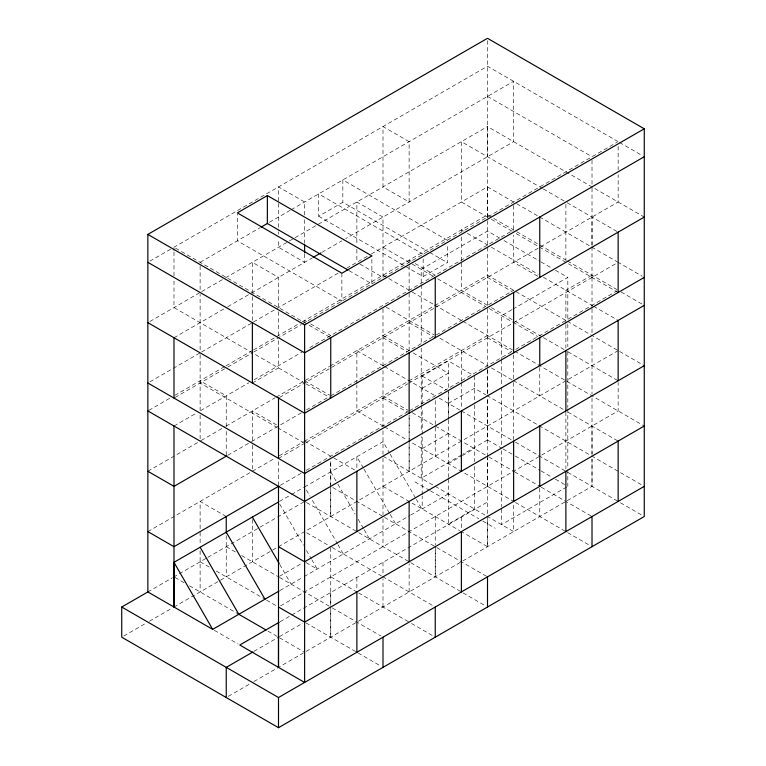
<?xml version="1.0" encoding="UTF-8"?>
<svg xmlns="http://www.w3.org/2000/svg" width="766" height="766" viewBox="0 0 766 766"><rect width="100%" height="100%" fill="white"/><g stroke="black" fill="none" stroke-linecap="round" stroke-linejoin="round"><path stroke-width="0.57" stroke-dasharray="3.83 2.87" d="M200.118 354.61L200.118 383L276.679 427.208M200.118 349.87L200.118 294.268M330.749 606.433L330.749 637.197L330.749 609.353M330.749 605.255L330.749 546.694M330.749 485.759L330.749 516.523L330.749 460.921L330.749 484.581M383 607.026L383 578.799M409.13 591.946L409.13 563.719M409.13 440.507L409.13 471.272L409.13 443.811M409.13 439.33L409.13 412.118M422.19 494.788L422.19 435.634M422.19 434.446L422.19 408.422M422.19 403.692L422.19 376.02L448.321 360.93L472.43 374.861M435.251 546.282L435.251 576.855L435.251 546.101M448.321 419.366L448.321 392.154M448.321 387.424L448.321 360.93M460.605 531.164L487.502 546.694L487.502 518.467M487.502 486.353L487.502 457.963M487.502 456.775L487.502 398.176L487.502 439.99L462.645 454.334M487.502 394.078L487.502 366.866M487.502 217.075L487.502 126.572L644.263 217.075M253.9 681.558L592.013 486.353L592.013 459.14M592.013 454.41L592.013 426.02M592.013 277.407L592.013 246.652M592.013 245.465L592.013 217.075M149.868 261.168L172.714 247.973M173.748 247.38L487.502 66.23L618.478 141.854M200.118 262.326L260.124 227.674M269.44 222.303L290.132 210.353M291.166 209.76L513.632 81.32L513.632 141.653L345.753 238.58M423.158 254.226L318.656 193.894L318.656 216.232L342.842 202.272L428.721 251.851M149.868 321.5L200.635 292.2M201.669 291.597L224.687 278.307M225.463 277.857L294.01 238.283M295.054 237.68L487.502 126.572M173.987 337.749L227.014 307.128M227.789 306.678L250.559 293.541M251.593 292.947L312.643 257.702M321.95 252.32L341.866 240.821M149.935 381.803L200.692 352.504M201.669 351.939L252.483 322.601M253.517 321.998L340.525 271.767M346.529 268.301L367.46 256.217M371.357 253.967L487.502 186.904L513.632 201.994M148.882 410.346L170.646 397.774M174.792 395.38L224.945 366.426M225.98 365.832L252.885 350.301M253.517 349.928L301.517 322.218M302.206 321.825L487.502 214.844L513.632 229.924L307.98 348.654M174.993 397.506L226.755 367.613M227.789 367.019L252.627 352.686M253.661 352.082L301.258 324.602M302.292 324.008L617.137 142.237M318.656 216.232L423.158 276.574L447.344 262.604L447.344 243.789M173.987 426.02L196.527 413.008M200.625 410.633L249.007 382.703M254.178 379.716L301.775 352.236M252.368 383L278.498 367.91L278.498 339.52M147.857 471.272L200.635 440.804M201.152 440.507L224.945 426.767M225.98 426.164L275.128 397.793M276.162 397.19L329.457 366.426M329.974 366.129L433.719 306.237M434.734 305.644L487.502 275.176L566.4 320.724M279.494 397.506L618.143 201.994L618.143 174.782M227.789 455.291L251.076 441.848M251.593 441.551L301.775 412.577M306.429 409.887L329.715 396.443M330.749 395.85L434.217 336.111M436.275 334.924L513.632 290.266M511.889 309.703L501.538 315.678L501.538 358.66M512.933 309.1L567.817 277.407L567.817 319.202M147.857 531.604L275.128 458.125M279.274 455.741L303.585 441.704M304.102 441.398L408.096 381.363M408.872 380.913L487.502 335.518M278.498 458.422L305.395 442.892M306.429 442.288L407.838 383.747M408.872 383.153L512.339 323.415M513.373 322.812L617.099 262.93M422.19 388.305L448.321 373.224L412.223 352.389M301.038 473.34L278.498 486.353L278.498 460.328M306.161 470.381L408.355 411.38M409.389 410.787L513.632 350.598M515.7 349.401L617.099 290.86M448.321 403.395L474.441 388.305L485.788 394.854M279.494 501.414L290.553 495.037M291.559 494.453L303.614 487.492M304.619 486.917L383 441.666L389.549 453.003M147.857 591.946L172.455 577.746M173.48 577.152L207.356 557.591M207.797 557.342L304.619 501.443L410.423 562.522M422.19 448.646L448.321 433.566M123.786 636.01L145.301 623.591M149.399 621.226L171.938 608.214M173.987 607.026L618.143 350.598M461.611 454.937L421.223 478.252L421.223 436.467M448.321 463.727L461.381 456.191M462.386 455.607L474.441 448.646M279.523 576.271L302.292 563.115M280.021 590.5L303.135 577.162M304.14 576.578L409.647 515.662M410.653 515.087L421.702 508.701L416.35 499.422M448.321 493.898L422.19 508.978L422.19 495.966M280.548 605.849L618.143 410.93L618.143 382.54M280.174 621.695L487.502 501.998M253.9 651.397L279.015 636.9M279.523 636.603L302.809 623.16M566.783 486.956L501.538 524.624L501.538 507.906M228.287 696.351L250.042 683.789M619.512 142.447L642.253 155.575M487.502 96.401L592.013 156.733M542.347 188.398L461.381 141.653L461.381 201.994L490.355 218.722M543.381 189.001L566.141 202.138M567.175 202.741L618.143 232.155M516.648 203.727L538.757 216.491M539.503 216.922L617.099 261.733M617.626 262.029L642.253 276.248M516.734 231.715L566.4 260.392M567.434 260.986L617.099 289.663M621.149 291.999L644.263 305.347M491.389 219.315L512.339 231.409M516.217 233.649L618.143 292.497M499.863 238.178L487.502 231.045L421.223 269.306L421.223 283.64M503.98 240.553L540.02 261.359M541.045 261.953L551.348 267.899M555.465 270.274L567.817 277.407M463.449 231.121L461.381 229.924L461.381 232.29M467.413 233.41L487.502 245.005M491.389 247.246L538.211 274.285M543.381 277.263L592.52 305.644M593.545 306.228L618.143 320.427M537.751 276.248L513.632 262.326L513.632 235.114M447.344 240.256L342.842 179.924L342.842 202.272M567.434 321.327L644.263 365.679M487.502 277.407L511.621 291.339M429.755 252.454L447.344 262.604M411.141 261.254L409.13 260.095L409.13 264.825M415.153 263.571L435.251 275.176M487.502 305.347L461.381 290.266L461.381 261.867M491.389 307.587L514.407 320.877M515.183 321.327L542.347 337.011M543.381 337.605L565.883 350.598M567.932 351.785L618.143 380.769M383 247.246L409.13 262.326M412.137 264.069L434.245 276.832M437.664 278.805L485.098 306.189M489.225 308.574L512.626 322.084M512.942 322.266L537.751 336.59M383 275.176L409.13 290.257M412.232 292.057L433.958 304.6M434.561 304.945L462.415 321.021M462.932 321.327L512.626 350.014M514.666 351.192L644.263 426.02M359.886 264.069L383 277.407L383 217.075L356.87 201.994L356.87 244.584M487.502 337.749L511.621 351.671M349.105 270.695L371.874 283.832L371.874 255.901M386.102 307.137L434.245 334.934M439.914 338.199L487.502 365.679M491.389 367.919L512.339 380.022M513.373 380.616L565.883 410.93M567.932 412.118L618.143 441.101M409.13 322.658L435.251 337.749M383 335.518L409.13 350.598M486.822 395.457L590.979 455.588M591.496 455.885L642.214 485.175M383 337.749L407.119 351.671M422.19 376.02L446.31 389.942M306.63 321.586L304.619 320.427L304.619 322.792M310.651 323.913L330.749 335.518M383.412 365.918L356.87 350.598L356.87 383.728M384.427 366.502L435.251 395.85M439.272 398.167L459.657 409.944M461.381 410.94L513.632 441.101M515.441 442.145L565.883 471.272M567.692 472.316L618.143 501.443M620.47 502.783L642.195 515.327M329.744 337.164L173.987 247.246L173.987 250.788M487.502 439.99L501.922 448.311M502.956 448.905L514.273 455.444M515.307 456.038L540.02 470.305M541.045 470.899L551.348 476.845M555.465 479.219L566.792 485.759M383 395.85L408.125 410.356M412.223 412.721L488.019 456.488M488.88 456.976L514.407 471.722M514.637 471.846L540.279 486.659M541.313 487.253L592.013 516.523M383 398.081L407.119 412.003M304.619 380.769L329.744 395.266M383.412 426.25L356.87 410.93L356.87 384.905M384.427 426.844L406.88 439.808M514.407 501.893L409.13 441.101L409.13 415.076M515.441 502.486L589.964 545.507M305.136 383.297L173.987 307.578L173.987 279.188M306.161 383.89L329.744 397.506M383 456.191L485.788 515.528M486.822 516.131L513.632 531.604L513.632 503.214M414.933 481.891L429.353 490.211M430.377 490.805L478.769 518.745M482.886 521.119L495.248 528.253M276.488 424.862L252.368 410.93L252.368 444.06M304.619 441.101L330.749 456.191M333.765 457.924L356.87 471.272M383 486.353L459.657 530.618M277.713 427.801L303.585 442.738M332.798 487.54L383.517 516.82M384.551 517.423L435.911 547.077M436.802 547.585L487.502 576.855M410.806 562.742L485.452 605.849M306.659 532.782L331.103 546.895M332.118 547.489L381.449 575.965M382.483 576.559L433.183 605.829M226.238 516.523L200.118 501.443L200.118 531.02M305.998 562.57L317.201 569.042L311.839 559.755M330.749 576.855L356.87 591.946M358.555 592.913L410.423 622.863M411.457 623.457L435.251 637.197M226.238 546.694L235.555 552.066M241.606 555.561L279.015 577.162M279.533 577.459L331.41 607.409M332.3 607.926L380.951 636.01M200.118 561.775L210.162 567.577M216.194 571.063L263.925 598.619M266.597 600.161L276.938 606.136M305.912 622.863L380.951 666.181M175.021 577.459L184.338 582.83M189.508 585.818L238.82 614.294M267.956 631.107L303.604 651.694M214.346 630.322L238.14 644.062M390.143 454.037L415.746 498.388M363.419 468.093L356.87 456.747L356.87 469.682M364.022 469.127L389.626 513.469M390.22 514.503L395.582 523.791M330.749 471.827L337.299 483.174M337.892 484.208L355.165 514.12M358.143 519.271L363.496 528.559M364.089 529.584L369.451 538.871M306.41 490.01L309.981 496.196M312.365 500.322L337.375 543.64M337.969 544.674L343.331 553.952M279.686 504.057L303.508 545.315M306.477 550.476L311.245 558.72M279.762 564.523L291.07 584.123M618.143 146.383L618.143 170.052M592.013 160.286L592.013 187.498M592.013 188.091L592.013 244.881M592.013 308.305L592.013 275.176L565.883 290.257L565.883 323.386M592.013 308.899L592.013 335.518M592.013 338.304L592.013 394.078M592.013 398.004L592.013 454.123M592.013 458.891L592.013 486.353M567.817 323.98L567.817 346.663M567.817 351.441L567.817 407.55M567.817 408.747L567.817 468.447M567.817 469.644L567.817 486.353M565.883 204.359L565.883 259.961M565.883 324.573L565.883 348.233M565.883 412.118L565.883 468.907M539.762 367.46L539.762 395.85M539.762 488.134L539.762 516.523M513.632 205.48L513.632 230.384M513.632 354.897L513.632 381.353M513.632 382.54L513.632 439.674M501.538 359.857L501.538 386.121M501.538 387.318L501.538 445.822M501.538 450.6L501.538 506.719M487.502 40.627L487.502 156.743M487.502 186.904L487.502 219.574M487.502 220.656L487.502 308.305M487.502 308.899L487.502 395.85M487.502 456.191L487.502 514.752M487.502 515.93L487.502 546.694M474.441 376.02L474.441 403.692M474.441 404.869L474.441 461.659M474.441 466.389L474.441 508.978L448.321 524.068L448.321 477.927M461.381 237.02L461.381 260.689M461.381 350.598L461.381 381.363M461.381 382.54L461.381 408.565M461.381 517.079L461.381 530.024M448.321 391.1L448.321 418.772M448.321 419.96L448.321 477.333M435.251 400.58L435.251 456.191M435.251 516.523L435.251 545.105M423.158 258.927L423.158 276.574M421.223 284.828L421.223 343.34M421.223 348.109L421.223 404.228M421.223 405.425L421.223 431.689M409.13 265.821L409.13 292.181M409.13 293.368L409.13 350.684M383 308.899L383 366.272M383 370.418L383 426.02M383 430.751L383 454.41M383 458.125L383 514.752M383 518.841L383 546.694M383 562.33L383 574.098M356.87 249.314L356.87 262.326M356.87 577.42L356.87 590.356M341.875 273.223L341.875 301.153L237.364 240.821L237.364 214.049M330.749 592.501L330.749 605.437M304.619 215.007L304.619 201.994L278.498 186.904L278.498 202.281M304.619 219.737L304.619 243.397M304.619 254.044L304.619 262.326L278.498 247.246L278.498 238.963M278.498 203.469L278.498 230.681M278.498 231.859L278.498 234.233M278.498 306.984L278.498 277.407L252.368 262.326L252.368 295.456M278.498 311.724L278.498 338.342M252.368 296.634L252.368 320.293M252.368 445.247L252.368 468.907M252.368 519.434L252.368 561.775M226.238 426.605L226.238 395.85L200.118 380.769L200.118 410.346M226.238 431.344L226.238 456.182M226.238 535.693L226.238 576.855M200.118 265.879L200.118 289.538M200.118 415.076L200.118 438.736M200.118 532.198L200.118 545.21M200.118 550.783L200.118 591.946M173.987 251.976L173.987 278.001M409.13 141.653L383 126.572L383 186.904L409.13 201.994L409.13 141.653"/><path stroke-width="1.15" d="M279.015 591.084L212.689 629.374L147.857 591.946L147.857 234.396L487.502 38.3L644.263 128.803L644.263 516.523L278.498 727.7L121.737 637.197L121.737 607.026L148.374 591.649M278.498 622.672L278.498 667.368L278.498 486.353M267.363 195.569L237.364 212.881L341.875 273.223L371.874 255.901L267.363 195.569L267.363 223.5L348.07 270.092M261.158 227.081L267.372 223.5M313.677 257.098L320.916 252.914M147.857 234.396L304.619 324.899L644.263 128.803M644.263 156.733L304.619 352.829L147.857 262.326M226.755 455.885L173.987 486.353L147.857 471.272M644.263 217.075L304.619 413.171L147.857 322.658M279.015 486.056L173.987 546.694L147.857 531.604M644.263 277.407L304.619 473.503L147.857 383M173.987 426.02L173.987 607.026L173.987 562.33L278.498 501.998M644.263 305.347L304.619 501.433L147.857 410.93M644.263 365.679L304.619 561.775L278.498 546.694M279.159 622.289L239.787 645.02L304.619 682.449L304.619 324.899M252.876 651.981L226.238 667.368L226.238 697.529M644.263 426.02L304.619 622.107L278.498 607.026M121.737 607.026L278.498 697.529L644.263 486.353M238.14 613.901L266.08 630.025M252.368 517.079L279.169 563.498M226.238 532.169L264.95 599.203M200.118 547.25L238.82 614.294M173.987 562.33L212.689 629.374M618.143 232.155L618.143 292.497M618.143 320.427L618.143 380.769M618.143 441.101L618.143 501.443M592.013 516.523L592.013 546.694M565.883 350.598L565.883 410.93M565.883 471.272L565.883 531.604M539.762 217.075L539.762 277.407M539.762 337.749L539.762 365.679M539.762 426.02L539.762 486.353M513.632 292.497L513.632 352.829M513.632 441.101L513.632 501.443M487.502 576.855L487.502 607.026M461.381 410.93L461.381 471.272M461.381 531.604L461.381 591.946M435.251 277.407L435.251 337.749M435.251 607.026L435.251 637.197M409.13 352.829L409.13 413.171M409.13 501.433L409.13 561.775M383 637.197L383 667.368M356.87 471.272L356.87 531.604M356.87 591.946L356.87 652.278M330.749 337.749L330.749 398.081M304.619 244.584L304.619 252.866M278.498 398.081L278.498 458.422M278.498 697.529L278.498 727.7M252.368 322.658L252.368 383M226.238 516.523L226.238 533.088M173.987 337.749L173.987 398.081"/></g></svg>
